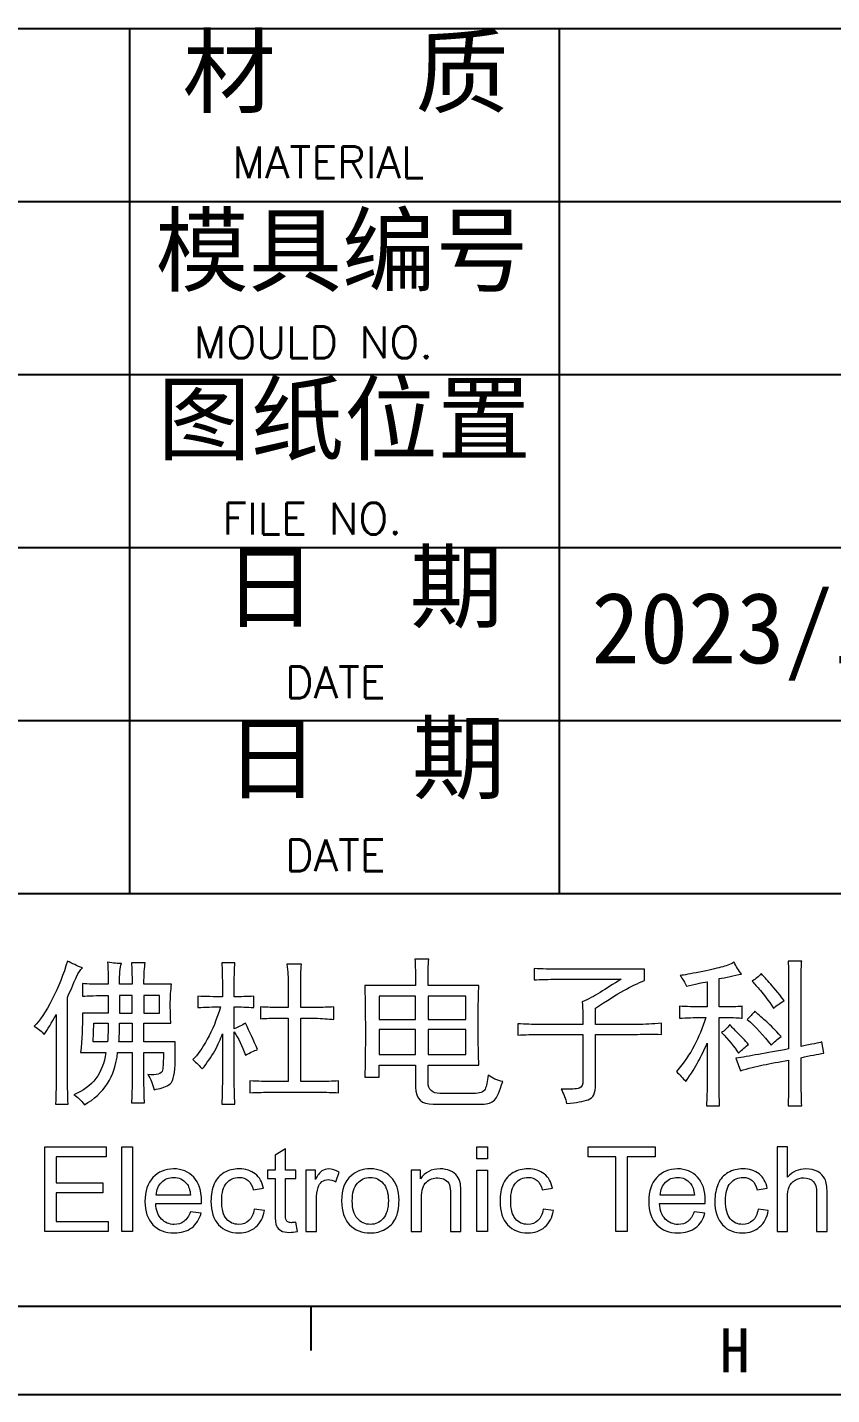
# Model space of a CAD drawing. Header units: millimetres. Extents: x 22339 to 22977, y 387 to 838.
# Drawn here: x 22762.4 to 22821.7, y 387.1 to 487.9 of the extents above; entities that cross this region are included whole.
import ezdxf
from ezdxf.enums import TextEntityAlignment as Align

# ---------------------------------------------------------------- set-up
doc = ezdxf.new("R2010")
doc.units = ezdxf.units.MM
for name, color, linetype in [('BORDER', 5, 'Continuous'), ('TEXT', 6, 'Continuous'), ('图层 1', 7, 'Continuous')]:
    doc.layers.add(name, color=color, linetype=linetype)
doc.styles.add('BORDER', font='')
doc.styles.get("Standard").update_dxf_attribs({"font": 'txt', "bigfont": 'gbcbig.shx'})
doc.styles.add('图框文字', font='romans.shx')
doc.styles.get('BORDER').set_extended_font_data('SimSun')

msp = doc.modelspace()

# ---------------------------------------------------------------- linework, layer by layer
at = {"lineweight": 25}
for p, q in [((22970.958, 487.798), (22688.494, 487.798)), ((22769.936, 487.798), (22769.936, 424.005)), ((22970.958, 475.039), (22688.494, 475.039)), ((22970.958, 462.281), (22688.494, 462.281)), ((22970.958, 449.522), (22688.494, 449.522)), ((22885.569, 436.764), (22688.494, 436.764)), ((22885.569, 424.005), (22688.494, 424.005))]:
    msp.add_line(p, q, dxfattribs=at)
msp.add_line((22801.643, 487.798), (22801.643, 424.005))
at = {"layer": 'BORDER', "color": 0, "linetype": 'Continuous'}
for p, q in [((22345.44, 393.614), (22970.958, 393.614)), ((22783.303, 393.614), (22783.303, 390.348)), ((22338.907, 387.081), (22977.491, 387.081))]:
    msp.add_line(p, q, dxfattribs=at)
at = {"layer": '图层 1', "lineweight": 0}
for points in [[(22770.123, 415.212), (22770.123, 416.507), (22769.198, 416.507), (22769.198, 415.212), (22770.123, 415.212)], [(22772.159, 415.212), (22772.159, 416.507), (22771.002, 416.507), (22771.002, 415.212), (22772.159, 415.212)], [(22791.034, 414.749), (22791.034, 416.461), (22788.351, 416.461), (22788.351, 414.749), (22791.034, 414.749)], [(22794.735, 414.749), (22794.735, 416.461), (22791.959, 416.461), (22791.959, 414.749), (22794.735, 414.749)], [(22791.034, 412.159), (22791.034, 414.009), (22788.351, 414.009), (22788.351, 412.159), (22791.034, 412.159)], [(22794.735, 412.159), (22794.735, 414.009), (22791.959, 414.009), (22791.959, 412.159), (22794.735, 412.159)], [(22763.694, 399.105), (22763.694, 405.346), (22768.207, 405.346), (22768.207, 404.61), (22764.52, 404.61), (22764.52, 402.698), (22767.972, 402.698), (22767.972, 401.966), (22764.52, 401.966), (22764.52, 399.842), (22768.351, 399.842), (22768.351, 399.105), (22763.694, 399.105)], [(22769.377, 399.105), (22769.377, 405.346), (22770.144, 405.346), (22770.144, 399.105), (22769.377, 399.105)], [(22795.568, 404.465), (22795.568, 405.346), (22796.335, 405.346), (22796.335, 404.465), (22795.568, 404.465)], [(22805.821, 399.105), (22805.821, 404.61), (22803.764, 404.61), (22803.764, 405.346), (22808.711, 405.346), (22808.711, 404.61), (22806.647, 404.61), (22806.647, 399.105), (22805.821, 399.105)], [(22795.568, 399.105), (22795.568, 403.626), (22796.335, 403.626), (22796.335, 399.105), (22795.568, 399.105)]]:
    msp.add_lwpolyline(points, dxfattribs=at)
for points, knots in [([(22764.479, 408.504), (22764.509, 409.306), (22764.525, 410.014), (22764.525, 410.632), (22764.525, 410.632), (22764.525, 415.119), (22764.525, 415.119), (22764.186, 414.502), (22763.893, 414.009), (22763.646, 413.639), (22763.461, 413.854), (22763.214, 414.055), (22762.906, 414.24), (22763.307, 414.641), (22763.746, 415.304), (22764.225, 416.23), (22764.702, 417.155), (22765.08, 418.095), (22765.358, 419.052), (22765.697, 418.867), (22766.067, 418.697), (22766.468, 418.543), (22766.314, 418.419), (22766.168, 418.203), (22766.029, 417.895), (22765.89, 417.586), (22765.666, 417.078), (22765.358, 416.369), (22765.358, 416.369), (22765.358, 410.678), (22765.358, 410.678), (22765.358, 410.03), (22765.373, 409.306), (22765.404, 408.504), (22765.404, 408.504), (22764.479, 408.504), (22764.479, 408.504)], [0, 0, 0, 0, 1, 1, 1, 2, 2, 2, 3, 3, 3, 4, 4, 4, 5, 5, 5, 6, 6, 6, 7, 7, 7, 8, 8, 8, 9, 9, 9, 10, 10, 10, 11, 11, 11, 12, 12, 12, 12]), ([(22771.28, 410.678), (22771.958, 410.616), (22772.321, 410.724), (22772.367, 411.002), (22772.413, 411.28), (22772.436, 411.711), (22772.436, 412.297), (22772.436, 412.297), (22771.002, 412.297), (22771.002, 412.297), (22771.002, 412.297), (22771.002, 410.123), (22771.002, 410.123), (22771.002, 409.506), (22771.017, 408.998), (22771.049, 408.596), (22771.049, 408.596), (22770.077, 408.596), (22770.077, 408.596), (22770.107, 408.998), (22770.123, 409.506), (22770.123, 410.123), (22770.123, 410.123), (22770.123, 412.297), (22770.123, 412.297), (22770.123, 412.297), (22769.059, 412.297), (22769.059, 412.297), (22768.874, 410.539), (22768.057, 409.26), (22766.607, 408.458), (22766.36, 408.797), (22766.098, 409.044), (22765.821, 409.198), (22767.209, 409.753), (22767.995, 410.786), (22768.18, 412.297), (22768.18, 412.297), (22766.33, 412.297), (22766.33, 412.297), (22766.422, 413.253), (22766.468, 414.224), (22766.468, 415.212), (22766.468, 415.212), (22768.365, 415.212), (22768.365, 415.212), (22768.365, 415.212), (22768.365, 416.507), (22768.365, 416.507), (22767.501, 416.507), (22766.869, 416.491), (22766.468, 416.461), (22766.468, 416.461), (22766.468, 417.386), (22766.468, 417.386), (22766.808, 417.355), (22767.44, 417.34), (22768.365, 417.34), (22768.365, 417.988), (22768.349, 418.527), (22768.319, 418.959), (22768.75, 418.897), (22769.089, 418.867), (22769.337, 418.867), (22769.244, 418.589), (22769.198, 418.08), (22769.198, 417.34), (22769.198, 417.34), (22770.123, 417.34), (22770.123, 417.34), (22770.123, 418.049), (22770.107, 418.573), (22770.077, 418.913), (22770.077, 418.913), (22771.095, 418.913), (22771.095, 418.913), (22771.033, 418.604), (22771.002, 418.08), (22771.002, 417.34), (22771.002, 417.34), (22773.038, 417.34), (22773.038, 417.34), (22772.976, 416.908), (22772.945, 416.399), (22772.945, 415.813), (22772.945, 415.227), (22772.96, 414.78), (22772.991, 414.472), (22772.991, 414.472), (22771.002, 414.472), (22771.002, 414.472), (22771.002, 414.472), (22771.002, 413.084), (22771.002, 413.084), (22771.002, 413.084), (22773.315, 413.084), (22773.315, 413.084), (22773.315, 412.775), (22773.307, 412.212), (22773.292, 411.395), (22773.276, 410.578), (22773.122, 410.084), (22772.829, 409.915), (22772.536, 409.745), (22772.174, 409.629), (22771.742, 409.568), (22771.65, 409.999), (22771.495, 410.369), (22771.28, 410.678)], [0, 0, 0, 0, 1, 1, 1, 2, 2, 2, 3, 3, 3, 4, 4, 4, 5, 5, 5, 6, 6, 6, 7, 7, 7, 8, 8, 8, 9, 9, 9, 10, 10, 10, 11, 11, 11, 12, 12, 12, 13, 13, 13, 14, 14, 14, 15, 15, 15, 16, 16, 16, 17, 17, 17, 18, 18, 18, 19, 19, 19, 20, 20, 20, 21, 21, 21, 22, 22, 22, 23, 23, 23, 24, 24, 24, 25, 25, 25, 26, 26, 26, 27, 27, 27, 28, 28, 28, 29, 29, 29, 30, 30, 30, 31, 31, 31, 32, 32, 32, 33, 33, 33, 34, 34, 34, 35, 35, 35, 36, 36, 36, 36]), ([(22779.376, 412.529), (22779.129, 412.436), (22778.836, 412.297), (22778.497, 412.112), (22778.25, 412.79), (22777.972, 413.361), (22777.664, 413.824), (22777.664, 413.824), (22777.664, 410.169), (22777.664, 410.169), (22777.664, 409.707), (22777.679, 409.151), (22777.71, 408.504), (22777.71, 408.504), (22776.739, 408.504), (22776.739, 408.504), (22776.769, 409.121), (22776.785, 409.691), (22776.785, 410.215), (22776.785, 410.215), (22776.785, 413.685), (22776.785, 413.685), (22776.661, 413.315), (22776.476, 412.899), (22776.23, 412.436), (22775.952, 411.974), (22775.644, 411.526), (22775.305, 411.094), (22775.12, 411.31), (22774.888, 411.541), (22774.611, 411.788), (22774.95, 412.128), (22775.305, 412.628), (22775.675, 413.292), (22776.045, 413.955), (22776.369, 414.749), (22776.646, 415.675), (22776.091, 415.675), (22775.536, 415.659), (22774.981, 415.628), (22774.981, 415.628), (22774.981, 416.461), (22774.981, 416.461), (22775.566, 416.43), (22776.168, 416.415), (22776.785, 416.415), (22776.785, 416.415), (22776.785, 417.432), (22776.785, 417.432), (22776.785, 417.956), (22776.769, 418.45), (22776.739, 418.913), (22776.739, 418.913), (22777.71, 418.913), (22777.71, 418.913), (22777.679, 418.481), (22777.664, 417.988), (22777.664, 417.432), (22777.664, 417.432), (22777.664, 416.415), (22777.664, 416.415), (22778.127, 416.415), (22778.605, 416.43), (22779.098, 416.461), (22779.098, 416.461), (22779.098, 415.628), (22779.098, 415.628), (22778.605, 415.659), (22778.127, 415.675), (22777.664, 415.675), (22777.664, 415.675), (22777.664, 414.055), (22777.664, 414.055), (22777.942, 414.178), (22778.219, 414.317), (22778.497, 414.472), (22778.805, 413.824), (22779.098, 413.176), (22779.376, 412.529)], [0, 0, 0, 0, 1, 1, 1, 2, 2, 2, 3, 3, 3, 4, 4, 4, 5, 5, 5, 6, 6, 6, 7, 7, 7, 8, 8, 8, 9, 9, 9, 10, 10, 10, 11, 11, 11, 12, 12, 12, 13, 13, 13, 14, 14, 14, 15, 15, 15, 16, 16, 16, 17, 17, 17, 18, 18, 18, 19, 19, 19, 20, 20, 20, 21, 21, 21, 22, 22, 22, 23, 23, 23, 24, 24, 24, 25, 25, 25, 26, 26, 26, 26]), ([(22779.607, 415.675), (22779.946, 415.643), (22780.347, 415.628), (22780.81, 415.628), (22780.81, 415.628), (22781.643, 415.628), (22781.643, 415.628), (22781.643, 415.628), (22781.643, 417.432), (22781.643, 417.432), (22781.643, 417.803), (22781.612, 418.265), (22781.55, 418.82), (22781.55, 418.82), (22782.614, 418.82), (22782.614, 418.82), (22782.583, 418.327), (22782.568, 417.864), (22782.568, 417.432), (22782.568, 417.432), (22782.568, 415.628), (22782.568, 415.628), (22782.568, 415.628), (22783.863, 415.628), (22783.863, 415.628), (22784.141, 415.628), (22784.526, 415.643), (22785.02, 415.675), (22785.02, 415.675), (22785.02, 414.749), (22785.02, 414.749), (22784.588, 414.78), (22784.125, 414.811), (22783.632, 414.842), (22783.632, 414.842), (22782.568, 414.842), (22782.568, 414.842), (22782.568, 414.842), (22782.568, 410.169), (22782.568, 410.169), (22782.568, 410.169), (22783.817, 410.169), (22783.817, 410.169), (22784.402, 410.169), (22784.911, 410.184), (22785.344, 410.215), (22785.344, 410.215), (22785.344, 409.337), (22785.344, 409.337), (22784.942, 409.368), (22784.449, 409.383), (22783.863, 409.383), (22783.863, 409.383), (22780.347, 409.383), (22780.347, 409.383), (22779.915, 409.383), (22779.406, 409.368), (22778.821, 409.337), (22778.821, 409.337), (22778.821, 410.215), (22778.821, 410.215), (22779.437, 410.184), (22779.946, 410.169), (22780.347, 410.169), (22780.347, 410.169), (22781.643, 410.169), (22781.643, 410.169), (22781.643, 410.169), (22781.643, 414.842), (22781.643, 414.842), (22781.643, 414.842), (22780.81, 414.842), (22780.81, 414.842), (22780.409, 414.842), (22780.007, 414.826), (22779.607, 414.795), (22779.607, 414.795), (22779.607, 415.675), (22779.607, 415.675)], [0, 0, 0, 0, 1, 1, 1, 2, 2, 2, 3, 3, 3, 4, 4, 4, 5, 5, 5, 6, 6, 6, 7, 7, 7, 8, 8, 8, 9, 9, 9, 10, 10, 10, 11, 11, 11, 12, 12, 12, 13, 13, 13, 14, 14, 14, 15, 15, 15, 16, 16, 16, 17, 17, 17, 18, 18, 18, 19, 19, 19, 20, 20, 20, 21, 21, 21, 22, 22, 22, 23, 23, 23, 24, 24, 24, 25, 25, 25, 26, 26, 26, 26]), ([(22796.863, 408.805), (22796.678, 408.604), (22796.369, 408.504), (22795.938, 408.504), (22795.938, 408.504), (22792.329, 408.504), (22792.329, 408.504), (22791.497, 408.473), (22791.064, 408.89), (22791.034, 409.753), (22791.034, 409.753), (22791.034, 411.372), (22791.034, 411.372), (22791.034, 411.372), (22788.351, 411.372), (22788.351, 411.372), (22788.351, 411.372), (22788.351, 410.493), (22788.351, 410.493), (22788.351, 410.493), (22787.287, 410.493), (22787.287, 410.493), (22787.317, 410.801), (22787.333, 411.865), (22787.333, 413.685), (22787.333, 415.505), (22787.317, 416.692), (22787.287, 417.247), (22787.287, 417.247), (22791.034, 417.247), (22791.034, 417.247), (22791.034, 418.08), (22791.018, 418.728), (22790.988, 419.19), (22790.988, 419.19), (22792.005, 419.19), (22792.005, 419.19), (22791.974, 418.789), (22791.959, 418.142), (22791.959, 417.247), (22791.959, 417.247), (22795.706, 417.247), (22795.706, 417.247), (22795.675, 416.785), (22795.66, 415.829), (22795.66, 414.379), (22795.66, 412.96), (22795.675, 411.958), (22795.706, 411.372), (22795.706, 411.372), (22791.959, 411.372), (22791.959, 411.372), (22791.959, 411.372), (22791.959, 410.123), (22791.959, 410.123), (22791.959, 409.568), (22792.252, 409.29), (22792.838, 409.29), (22792.838, 409.29), (22795.29, 409.29), (22795.29, 409.29), (22795.783, 409.29), (22796.077, 409.399), (22796.169, 409.614), (22796.262, 409.829), (22796.338, 410.169), (22796.4, 410.632), (22796.708, 410.416), (22797.063, 410.262), (22797.465, 410.169), (22797.248, 409.46), (22797.048, 409.006), (22796.863, 408.805)], [0, 0, 0, 0, 1, 1, 1, 2, 2, 2, 3, 3, 3, 4, 4, 4, 5, 5, 5, 6, 6, 6, 7, 7, 7, 8, 8, 8, 9, 9, 9, 10, 10, 10, 11, 11, 11, 12, 12, 12, 13, 13, 13, 14, 14, 14, 15, 15, 15, 16, 16, 16, 17, 17, 17, 18, 18, 18, 19, 19, 19, 20, 20, 20, 21, 21, 21, 22, 22, 22, 23, 23, 23, 24, 24, 24, 24]), ([(22803.109, 409.683), (22803.294, 409.76), (22803.386, 409.953), (22803.386, 410.262), (22803.386, 410.262), (22803.386, 413.639), (22803.386, 413.639), (22803.386, 413.639), (22800.102, 413.639), (22800.102, 413.639), (22799.669, 413.639), (22799.16, 413.623), (22798.575, 413.593), (22798.575, 413.593), (22798.575, 414.425), (22798.575, 414.425), (22799.16, 414.394), (22799.669, 414.379), (22800.102, 414.379), (22800.102, 414.379), (22803.386, 414.379), (22803.386, 414.379), (22803.386, 414.872), (22803.37, 415.427), (22803.34, 416.045), (22803.771, 416.23), (22804.211, 416.461), (22804.658, 416.739), (22805.105, 417.016), (22805.622, 417.34), (22806.208, 417.71), (22806.208, 417.71), (22801.49, 417.71), (22801.49, 417.71), (22800.842, 417.71), (22800.271, 417.694), (22799.778, 417.664), (22799.778, 417.664), (22799.778, 418.496), (22799.778, 418.496), (22800.425, 418.465), (22800.965, 418.45), (22801.397, 418.45), (22801.397, 418.45), (22807.92, 418.45), (22807.92, 418.45), (22807.92, 418.45), (22807.92, 417.618), (22807.92, 417.618), (22807.457, 417.432), (22806.948, 417.185), (22806.393, 416.877), (22805.838, 416.569), (22805.144, 416.137), (22804.311, 415.582), (22804.311, 415.582), (22804.311, 414.379), (22804.311, 414.379), (22804.311, 414.379), (22807.411, 414.379), (22807.411, 414.379), (22807.935, 414.379), (22808.521, 414.409), (22809.169, 414.472), (22809.169, 414.472), (22809.169, 413.639), (22809.169, 413.639), (22808.521, 413.669), (22807.935, 413.669), (22807.411, 413.639), (22807.411, 413.639), (22804.311, 413.639), (22804.311, 413.639), (22804.311, 413.639), (22804.311, 409.938), (22804.311, 409.938), (22804.311, 409.321), (22804.134, 408.951), (22803.779, 408.828), (22803.424, 408.705), (22802.892, 408.612), (22802.183, 408.55), (22802.121, 408.89), (22801.982, 409.244), (22801.767, 409.614), (22802.476, 409.583), (22802.924, 409.606), (22803.109, 409.683)], [0, 0, 0, 0, 1, 1, 1, 2, 2, 2, 3, 3, 3, 4, 4, 4, 5, 5, 5, 6, 6, 6, 7, 7, 7, 8, 8, 8, 9, 9, 9, 10, 10, 10, 11, 11, 11, 12, 12, 12, 13, 13, 13, 14, 14, 14, 15, 15, 15, 16, 16, 16, 17, 17, 17, 18, 18, 18, 19, 19, 19, 20, 20, 20, 21, 21, 21, 22, 22, 22, 23, 23, 23, 24, 24, 24, 25, 25, 25, 26, 26, 26, 27, 27, 27, 28, 28, 28, 29, 29, 29, 29]), ([(22815.137, 414.842), (22814.921, 414.872), (22814.504, 414.888), (22813.888, 414.888), (22813.888, 414.888), (22813.425, 414.888), (22813.425, 414.888), (22813.425, 414.888), (22813.425, 409.938), (22813.425, 409.938), (22813.425, 409.537), (22813.44, 409.013), (22813.471, 408.365), (22813.471, 408.365), (22812.5, 408.365), (22812.5, 408.365), (22812.53, 409.013), (22812.546, 409.537), (22812.546, 409.938), (22812.546, 409.938), (22812.546, 412.991), (22812.546, 412.991), (22812.33, 412.498), (22812.114, 412.05), (22811.898, 411.65), (22811.682, 411.248), (22811.374, 410.755), (22810.973, 410.169), (22810.757, 410.416), (22810.526, 410.662), (22810.279, 410.909), (22810.834, 411.557), (22811.274, 412.189), (22811.598, 412.806), (22811.922, 413.423), (22812.206, 414.117), (22812.453, 414.888), (22812.453, 414.888), (22812.13, 414.888), (22812.13, 414.888), (22811.575, 414.888), (22811.035, 414.872), (22810.511, 414.842), (22810.511, 414.842), (22810.511, 415.721), (22810.511, 415.721), (22811.035, 415.69), (22811.575, 415.675), (22812.13, 415.675), (22812.13, 415.675), (22812.546, 415.675), (22812.546, 415.675), (22812.546, 415.675), (22812.546, 417.525), (22812.546, 417.525), (22812.176, 417.463), (22811.667, 417.355), (22811.019, 417.201), (22810.896, 417.479), (22810.742, 417.74), (22810.557, 417.988), (22810.834, 418.018), (22811.312, 418.103), (22811.991, 418.242), (22812.669, 418.381), (22813.194, 418.496), (22813.564, 418.589), (22813.934, 418.682), (22814.258, 418.804), (22814.535, 418.959), (22814.689, 418.65), (22814.874, 418.358), (22815.091, 418.08), (22814.813, 418.049), (22814.528, 417.995), (22814.235, 417.918), (22813.941, 417.841), (22813.672, 417.787), (22813.425, 417.756), (22813.425, 417.756), (22813.425, 415.675), (22813.425, 415.675), (22813.425, 415.675), (22813.934, 415.675), (22813.934, 415.675), (22814.52, 415.675), (22814.921, 415.69), (22815.137, 415.721), (22815.137, 415.721), (22815.137, 414.842), (22815.137, 414.842)], [0, 0, 0, 0, 1, 1, 1, 2, 2, 2, 3, 3, 3, 4, 4, 4, 5, 5, 5, 6, 6, 6, 7, 7, 7, 8, 8, 8, 9, 9, 9, 10, 10, 10, 11, 11, 11, 12, 12, 12, 13, 13, 13, 14, 14, 14, 15, 15, 15, 16, 16, 16, 17, 17, 17, 18, 18, 18, 19, 19, 19, 20, 20, 20, 21, 21, 21, 22, 22, 22, 23, 23, 23, 24, 24, 24, 25, 25, 25, 26, 26, 26, 27, 27, 27, 28, 28, 28, 29, 29, 29, 30, 30, 30, 30]), ([(22818.56, 417.756), (22818.56, 418.373), (22818.544, 418.804), (22818.514, 419.052), (22818.514, 419.052), (22819.532, 419.052), (22819.532, 419.052), (22819.501, 418.836), (22819.485, 418.465), (22819.485, 417.941), (22819.485, 417.941), (22819.485, 412.76), (22819.485, 412.76), (22820.287, 412.914), (22820.796, 413.022), (22821.012, 413.084), (22821.012, 413.084), (22821.151, 412.251), (22821.151, 412.251), (22820.688, 412.189), (22820.133, 412.081), (22819.485, 411.927), (22819.485, 411.927), (22819.485, 410.169), (22819.485, 410.169), (22819.485, 409.553), (22819.501, 408.951), (22819.532, 408.365), (22819.532, 408.365), (22818.514, 408.365), (22818.514, 408.365), (22818.544, 408.951), (22818.56, 409.553), (22818.56, 410.169), (22818.56, 410.169), (22818.56, 411.742), (22818.56, 411.742), (22817.85, 411.619), (22817.226, 411.503), (22816.687, 411.395), (22816.147, 411.287), (22815.583, 411.141), (22814.998, 410.956), (22814.998, 410.956), (22814.674, 411.881), (22814.674, 411.881), (22815.599, 412.035), (22816.895, 412.266), (22818.56, 412.575), (22818.56, 412.575), (22818.56, 417.756), (22818.56, 417.756)], [0, 0, 0, 0, 1, 1, 1, 2, 2, 2, 3, 3, 3, 4, 4, 4, 5, 5, 5, 6, 6, 6, 7, 7, 7, 8, 8, 8, 9, 9, 9, 10, 10, 10, 11, 11, 11, 12, 12, 12, 13, 13, 13, 14, 14, 14, 15, 15, 15, 16, 16, 16, 17, 17, 17, 17]), ([(22817.126, 417.479), (22817.404, 417.17), (22817.774, 416.723), (22818.236, 416.137), (22817.928, 415.952), (22817.665, 415.767), (22817.45, 415.582), (22817.049, 416.168), (22816.725, 416.6), (22816.478, 416.877), (22816.231, 417.155), (22816.031, 417.386), (22815.877, 417.571), (22816.123, 417.725), (22816.34, 417.91), (22816.525, 418.126), (22816.648, 418.003), (22816.848, 417.787), (22817.126, 417.479)], [0, 0, 0, 0, 1, 1, 1, 2, 2, 2, 3, 3, 3, 4, 4, 4, 5, 5, 5, 6, 6, 6, 6]), ([(22768.319, 413.084), (22768.349, 413.546), (22768.365, 414.009), (22768.365, 414.472), (22768.365, 414.472), (22767.301, 414.472), (22767.301, 414.472), (22767.301, 414.472), (22767.255, 413.084), (22767.255, 413.084), (22767.255, 413.084), (22768.319, 413.084), (22768.319, 413.084)], [0, 0, 0, 0, 1, 1, 1, 2, 2, 2, 3, 3, 3, 4, 4, 4, 4]), ([(22770.123, 413.084), (22770.123, 413.084), (22770.123, 414.472), (22770.123, 414.472), (22770.123, 414.472), (22769.198, 414.472), (22769.198, 414.472), (22769.198, 413.885), (22769.182, 413.423), (22769.152, 413.084), (22769.152, 413.084), (22770.123, 413.084), (22770.123, 413.084)], [0, 0, 0, 0, 1, 1, 1, 2, 2, 2, 3, 3, 3, 4, 4, 4, 4]), ([(22814.813, 413.731), (22815.059, 413.484), (22815.322, 413.207), (22815.599, 412.899), (22815.383, 412.744), (22815.137, 412.529), (22814.859, 412.251), (22814.551, 412.744), (22814.134, 413.253), (22813.61, 413.778), (22813.826, 413.901), (22814.027, 414.102), (22814.212, 414.379), (22814.366, 414.194), (22814.566, 413.978), (22814.813, 413.731)], [0, 0, 0, 0, 1, 1, 1, 2, 2, 2, 3, 3, 3, 4, 4, 4, 5, 5, 5, 5]), ([(22816.941, 414.564), (22817.219, 414.317), (22817.573, 413.963), (22818.005, 413.5), (22817.728, 413.284), (22817.48, 413.068), (22817.265, 412.853), (22816.71, 413.562), (22816.123, 414.194), (22815.507, 414.749), (22815.692, 414.934), (22815.877, 415.135), (22816.062, 415.351), (22816.37, 415.073), (22816.663, 414.811), (22816.941, 414.564)], [0, 0, 0, 0, 1, 1, 1, 2, 2, 2, 3, 3, 3, 4, 4, 4, 5, 5, 5, 5]), ([(22817.71, 399.105), (22817.71, 399.105), (22817.71, 405.346), (22817.71, 405.346), (22817.71, 405.346), (22818.477, 405.346), (22818.477, 405.346), (22818.477, 405.346), (22818.477, 403.107), (22818.477, 403.107), (22818.834, 403.521), (22819.285, 403.729), (22819.83, 403.729), (22820.165, 403.729), (22820.456, 403.663), (22820.703, 403.531), (22820.95, 403.399), (22821.127, 403.216), (22821.233, 402.984), (22821.34, 402.751), (22821.393, 402.413), (22821.393, 401.97), (22821.393, 401.97), (22821.393, 399.105), (22821.393, 399.105), (22821.393, 399.105), (22820.626, 399.105), (22820.626, 399.105), (22820.626, 399.105), (22820.626, 401.97), (22820.626, 401.97), (22820.626, 402.353), (22820.543, 402.632), (22820.377, 402.807), (22820.211, 402.981), (22819.977, 403.069), (22819.673, 403.069), (22819.446, 403.069), (22819.232, 403.01), (22819.032, 402.892), (22818.832, 402.774), (22818.689, 402.615), (22818.604, 402.413), (22818.519, 402.212), (22818.477, 401.933), (22818.477, 401.579), (22818.477, 401.579), (22818.477, 399.105), (22818.477, 399.105), (22818.477, 399.105), (22817.71, 399.105), (22817.71, 399.105)], [0, 0, 0, 0, 1, 1, 1, 2, 2, 2, 3, 3, 3, 4, 4, 4, 5, 5, 5, 6, 6, 6, 7, 7, 7, 8, 8, 8, 9, 9, 9, 10, 10, 10, 11, 11, 11, 12, 12, 12, 13, 13, 13, 14, 14, 14, 15, 15, 15, 16, 16, 16, 17, 17, 17, 17]), ([(22782.213, 399.791), (22782.213, 399.791), (22782.324, 399.114), (22782.324, 399.114), (22782.108, 399.068), (22781.915, 399.046), (22781.745, 399.046), (22781.467, 399.046), (22781.251, 399.09), (22781.098, 399.178), (22780.944, 399.265), (22780.837, 399.381), (22780.774, 399.524), (22780.712, 399.668), (22780.681, 399.969), (22780.681, 400.429), (22780.681, 400.429), (22780.681, 403.03), (22780.681, 403.03), (22780.681, 403.03), (22780.119, 403.03), (22780.119, 403.03), (22780.119, 403.03), (22780.119, 403.626), (22780.119, 403.626), (22780.119, 403.626), (22780.681, 403.626), (22780.681, 403.626), (22780.681, 403.626), (22780.681, 404.746), (22780.681, 404.746), (22780.681, 404.746), (22781.443, 405.206), (22781.443, 405.206), (22781.443, 405.206), (22781.443, 403.626), (22781.443, 403.626), (22781.443, 403.626), (22782.213, 403.626), (22782.213, 403.626), (22782.213, 403.626), (22782.213, 403.03), (22782.213, 403.03), (22782.213, 403.03), (22781.443, 403.03), (22781.443, 403.03), (22781.443, 403.03), (22781.443, 400.387), (22781.443, 400.387), (22781.443, 400.168), (22781.456, 400.028), (22781.483, 399.965), (22781.51, 399.903), (22781.554, 399.853), (22781.615, 399.816), (22781.676, 399.779), (22781.763, 399.761), (22781.877, 399.761), (22781.962, 399.761), (22782.074, 399.771), (22782.213, 399.791)], [0, 0, 0, 0, 1, 1, 1, 2, 2, 2, 3, 3, 3, 4, 4, 4, 5, 5, 5, 6, 6, 6, 7, 7, 7, 8, 8, 8, 9, 9, 9, 10, 10, 10, 11, 11, 11, 12, 12, 12, 13, 13, 13, 14, 14, 14, 15, 15, 15, 16, 16, 16, 17, 17, 17, 18, 18, 18, 19, 19, 19, 20, 20, 20, 20]), ([(22774.427, 400.561), (22774.427, 400.561), (22775.218, 400.463), (22775.218, 400.463), (22775.093, 400.001), (22774.862, 399.642), (22774.524, 399.386), (22774.187, 399.131), (22773.755, 399.003), (22773.23, 399.003), (22772.569, 399.003), (22772.045, 399.207), (22771.657, 399.614), (22771.27, 400.021), (22771.076, 400.592), (22771.076, 401.327), (22771.076, 402.088), (22771.272, 402.678), (22771.664, 403.098), (22772.055, 403.519), (22772.563, 403.729), (22773.188, 403.729), (22773.792, 403.729), (22774.286, 403.523), (22774.669, 403.111), (22775.052, 402.7), (22775.244, 402.121), (22775.244, 401.374), (22775.244, 401.329), (22775.243, 401.261), (22775.24, 401.17), (22775.24, 401.17), (22771.868, 401.17), (22771.868, 401.17), (22771.896, 400.673), (22772.037, 400.293), (22772.289, 400.029), (22772.542, 399.765), (22772.857, 399.633), (22773.234, 399.633), (22773.515, 399.633), (22773.755, 399.707), (22773.954, 399.854), (22774.153, 400.002), (22774.31, 400.238), (22774.427, 400.561)], [0, 0, 0, 0, 1, 1, 1, 2, 2, 2, 3, 3, 3, 4, 4, 4, 5, 5, 5, 6, 6, 6, 7, 7, 7, 8, 8, 8, 9, 9, 9, 10, 10, 10, 11, 11, 11, 12, 12, 12, 13, 13, 13, 14, 14, 14, 15, 15, 15, 15]), ([(22779.131, 400.761), (22779.131, 400.761), (22779.884, 400.663), (22779.884, 400.663), (22779.802, 400.144), (22779.591, 399.737), (22779.252, 399.444), (22778.913, 399.15), (22778.497, 399.003), (22778.003, 399.003), (22777.384, 399.003), (22776.887, 399.205), (22776.51, 399.61), (22776.134, 400.014), (22775.946, 400.594), (22775.946, 401.349), (22775.946, 401.837), (22776.027, 402.264), (22776.189, 402.63), (22776.351, 402.996), (22776.597, 403.271), (22776.928, 403.454), (22777.258, 403.637), (22777.618, 403.729), (22778.007, 403.729), (22778.498, 403.729), (22778.9, 403.604), (22779.212, 403.356), (22779.524, 403.108), (22779.724, 402.755), (22779.812, 402.298), (22779.812, 402.298), (22779.067, 402.183), (22779.067, 402.183), (22778.996, 402.487), (22778.87, 402.715), (22778.69, 402.869), (22778.51, 403.022), (22778.292, 403.098), (22778.037, 403.098), (22777.651, 403.098), (22777.337, 402.96), (22777.096, 402.683), (22776.855, 402.407), (22776.734, 401.969), (22776.734, 401.37), (22776.734, 400.763), (22776.85, 400.321), (22777.083, 400.046), (22777.316, 399.771), (22777.619, 399.633), (22777.994, 399.633), (22778.295, 399.633), (22778.546, 399.725), (22778.748, 399.91), (22778.949, 400.094), (22779.077, 400.378), (22779.131, 400.761)], [0, 0, 0, 0, 1, 1, 1, 2, 2, 2, 3, 3, 3, 4, 4, 4, 5, 5, 5, 6, 6, 6, 7, 7, 7, 8, 8, 8, 9, 9, 9, 10, 10, 10, 11, 11, 11, 12, 12, 12, 13, 13, 13, 14, 14, 14, 15, 15, 15, 16, 16, 16, 17, 17, 17, 18, 18, 18, 19, 19, 19, 19]), ([(22782.954, 399.105), (22782.954, 399.105), (22782.954, 403.626), (22782.954, 403.626), (22782.954, 403.626), (22783.644, 403.626), (22783.644, 403.626), (22783.644, 403.626), (22783.644, 402.941), (22783.644, 402.941), (22783.82, 403.262), (22783.982, 403.473), (22784.131, 403.575), (22784.28, 403.677), (22784.444, 403.729), (22784.623, 403.729), (22784.881, 403.729), (22785.144, 403.646), (22785.41, 403.482), (22785.41, 403.482), (22785.146, 402.771), (22785.146, 402.771), (22784.959, 402.881), (22784.772, 402.937), (22784.584, 402.937), (22784.417, 402.937), (22784.267, 402.886), (22784.133, 402.786), (22784, 402.685), (22783.905, 402.545), (22783.848, 402.366), (22783.763, 402.094), (22783.72, 401.796), (22783.72, 401.472), (22783.72, 401.472), (22783.72, 399.105), (22783.72, 399.105), (22783.72, 399.105), (22782.954, 399.105), (22782.954, 399.105)], [0, 0, 0, 0, 1, 1, 1, 2, 2, 2, 3, 3, 3, 4, 4, 4, 5, 5, 5, 6, 6, 6, 7, 7, 7, 8, 8, 8, 9, 9, 9, 10, 10, 10, 11, 11, 11, 12, 12, 12, 13, 13, 13, 13]), ([(22785.581, 401.366), (22785.581, 402.203), (22785.813, 402.823), (22786.279, 403.226), (22786.668, 403.561), (22787.142, 403.729), (22787.701, 403.729), (22788.322, 403.729), (22788.83, 403.525), (22789.225, 403.118), (22789.619, 402.71), (22789.817, 402.148), (22789.817, 401.43), (22789.817, 400.848), (22789.729, 400.39), (22789.555, 400.057), (22789.38, 399.723), (22789.126, 399.464), (22788.793, 399.28), (22788.459, 399.095), (22788.095, 399.003), (22787.701, 399.003), (22787.068, 399.003), (22786.556, 399.206), (22786.166, 399.612), (22785.776, 400.018), (22785.581, 400.602), (22785.581, 401.366)], [0, 0, 0, 0, 1, 1, 1, 2, 2, 2, 3, 3, 3, 4, 4, 4, 5, 5, 5, 6, 6, 6, 7, 7, 7, 8, 8, 8, 9, 9, 9, 9]), ([(22790.715, 399.105), (22790.715, 399.105), (22790.715, 403.626), (22790.715, 403.626), (22790.715, 403.626), (22791.405, 403.626), (22791.405, 403.626), (22791.405, 403.626), (22791.405, 402.984), (22791.405, 402.984), (22791.737, 403.48), (22792.216, 403.729), (22792.844, 403.729), (22793.116, 403.729), (22793.367, 403.68), (22793.595, 403.582), (22793.824, 403.484), (22793.995, 403.355), (22794.108, 403.196), (22794.222, 403.037), (22794.301, 402.849), (22794.346, 402.63), (22794.375, 402.488), (22794.389, 402.24), (22794.389, 401.885), (22794.389, 401.885), (22794.389, 399.105), (22794.389, 399.105), (22794.389, 399.105), (22793.623, 399.105), (22793.623, 399.105), (22793.623, 399.105), (22793.623, 401.855), (22793.623, 401.855), (22793.623, 402.168), (22793.593, 402.401), (22793.533, 402.556), (22793.474, 402.71), (22793.368, 402.834), (22793.216, 402.926), (22793.064, 403.018), (22792.886, 403.064), (22792.682, 403.064), (22792.355, 403.064), (22792.074, 402.961), (22791.837, 402.754), (22791.6, 402.546), (22791.481, 402.153), (22791.481, 401.574), (22791.481, 401.574), (22791.481, 399.105), (22791.481, 399.105), (22791.481, 399.105), (22790.715, 399.105), (22790.715, 399.105)], [0, 0, 0, 0, 1, 1, 1, 2, 2, 2, 3, 3, 3, 4, 4, 4, 5, 5, 5, 6, 6, 6, 7, 7, 7, 8, 8, 8, 9, 9, 9, 10, 10, 10, 11, 11, 11, 12, 12, 12, 13, 13, 13, 14, 14, 14, 15, 15, 15, 16, 16, 16, 17, 17, 17, 18, 18, 18, 18]), ([(22800.451, 400.761), (22800.451, 400.761), (22801.205, 400.663), (22801.205, 400.663), (22801.123, 400.144), (22800.912, 399.737), (22800.573, 399.444), (22800.234, 399.15), (22799.817, 399.003), (22799.323, 399.003), (22798.705, 399.003), (22798.207, 399.205), (22797.831, 399.61), (22797.455, 400.014), (22797.267, 400.594), (22797.267, 401.349), (22797.267, 401.837), (22797.348, 402.264), (22797.51, 402.63), (22797.671, 402.996), (22797.918, 403.271), (22798.248, 403.454), (22798.579, 403.637), (22798.939, 403.729), (22799.328, 403.729), (22799.819, 403.729), (22800.22, 403.604), (22800.532, 403.356), (22800.845, 403.108), (22801.045, 402.755), (22801.133, 402.298), (22801.133, 402.298), (22800.388, 402.183), (22800.388, 402.183), (22800.317, 402.487), (22800.191, 402.715), (22800.011, 402.869), (22799.831, 403.022), (22799.613, 403.098), (22799.357, 403.098), (22798.971, 403.098), (22798.658, 402.96), (22798.416, 402.683), (22798.175, 402.407), (22798.055, 401.969), (22798.055, 401.37), (22798.055, 400.763), (22798.171, 400.321), (22798.404, 400.046), (22798.636, 399.771), (22798.94, 399.633), (22799.315, 399.633), (22799.616, 399.633), (22799.867, 399.725), (22800.068, 399.91), (22800.27, 400.094), (22800.398, 400.378), (22800.451, 400.761)], [0, 0, 0, 0, 1, 1, 1, 2, 2, 2, 3, 3, 3, 4, 4, 4, 5, 5, 5, 6, 6, 6, 7, 7, 7, 8, 8, 8, 9, 9, 9, 10, 10, 10, 11, 11, 11, 12, 12, 12, 13, 13, 13, 14, 14, 14, 15, 15, 15, 16, 16, 16, 17, 17, 17, 18, 18, 18, 19, 19, 19, 19]), ([(22811.597, 400.561), (22811.597, 400.561), (22812.389, 400.463), (22812.389, 400.463), (22812.264, 400.001), (22812.032, 399.642), (22811.695, 399.386), (22811.357, 399.131), (22810.925, 399.003), (22810.4, 399.003), (22809.739, 399.003), (22809.215, 399.207), (22808.827, 399.614), (22808.44, 400.021), (22808.246, 400.592), (22808.246, 401.327), (22808.246, 402.088), (22808.442, 402.678), (22808.834, 403.098), (22809.225, 403.519), (22809.733, 403.729), (22810.358, 403.729), (22810.962, 403.729), (22811.456, 403.523), (22811.839, 403.111), (22812.223, 402.7), (22812.414, 402.121), (22812.414, 401.374), (22812.414, 401.329), (22812.413, 401.261), (22812.41, 401.17), (22812.41, 401.17), (22809.038, 401.17), (22809.038, 401.17), (22809.066, 400.673), (22809.207, 400.293), (22809.46, 400.029), (22809.712, 399.765), (22810.027, 399.633), (22810.405, 399.633), (22810.686, 399.633), (22810.925, 399.707), (22811.124, 399.854), (22811.323, 400.002), (22811.48, 400.238), (22811.597, 400.561)], [0, 0, 0, 0, 1, 1, 1, 2, 2, 2, 3, 3, 3, 4, 4, 4, 5, 5, 5, 6, 6, 6, 7, 7, 7, 8, 8, 8, 9, 9, 9, 10, 10, 10, 11, 11, 11, 12, 12, 12, 13, 13, 13, 14, 14, 14, 15, 15, 15, 15]), ([(22816.301, 400.761), (22816.301, 400.761), (22817.055, 400.663), (22817.055, 400.663), (22816.972, 400.144), (22816.762, 399.737), (22816.422, 399.444), (22816.083, 399.15), (22815.667, 399.003), (22815.173, 399.003), (22814.554, 399.003), (22814.057, 399.205), (22813.681, 399.61), (22813.305, 400.014), (22813.117, 400.594), (22813.117, 401.349), (22813.117, 401.837), (22813.197, 402.264), (22813.359, 402.63), (22813.521, 402.996), (22813.767, 403.271), (22814.098, 403.454), (22814.429, 403.637), (22814.788, 403.729), (22815.177, 403.729), (22815.668, 403.729), (22816.07, 403.604), (22816.382, 403.356), (22816.694, 403.108), (22816.894, 402.755), (22816.982, 402.298), (22816.982, 402.298), (22816.237, 402.183), (22816.237, 402.183), (22816.166, 402.487), (22816.041, 402.715), (22815.86, 402.869), (22815.68, 403.022), (22815.462, 403.098), (22815.207, 403.098), (22814.821, 403.098), (22814.507, 402.96), (22814.266, 402.683), (22814.025, 402.407), (22813.904, 401.969), (22813.904, 401.37), (22813.904, 400.763), (22814.021, 400.321), (22814.253, 400.046), (22814.486, 399.771), (22814.79, 399.633), (22815.164, 399.633), (22815.465, 399.633), (22815.716, 399.725), (22815.918, 399.91), (22816.119, 400.094), (22816.247, 400.378), (22816.301, 400.761)], [0, 0, 0, 0, 1, 1, 1, 2, 2, 2, 3, 3, 3, 4, 4, 4, 5, 5, 5, 6, 6, 6, 7, 7, 7, 8, 8, 8, 9, 9, 9, 10, 10, 10, 11, 11, 11, 12, 12, 12, 13, 13, 13, 14, 14, 14, 15, 15, 15, 16, 16, 16, 17, 17, 17, 18, 18, 18, 19, 19, 19, 19]), ([(22771.91, 401.8), (22771.91, 401.8), (22774.435, 401.8), (22774.435, 401.8), (22774.401, 402.18), (22774.304, 402.466), (22774.146, 402.656), (22773.901, 402.951), (22773.585, 403.098), (22773.196, 403.098), (22772.844, 403.098), (22772.548, 402.981), (22772.309, 402.745), (22772.069, 402.51), (22771.936, 402.195), (22771.91, 401.8)], [0, 0, 0, 0, 1, 1, 1, 2, 2, 2, 3, 3, 3, 4, 4, 4, 5, 5, 5, 5]), ([(22786.368, 401.366), (22786.368, 400.787), (22786.495, 400.353), (22786.747, 400.065), (22787, 399.777), (22787.318, 399.633), (22787.701, 399.633), (22788.081, 399.633), (22788.398, 399.778), (22788.65, 400.067), (22788.903, 400.357), (22789.029, 400.798), (22789.029, 401.391), (22789.029, 401.95), (22788.902, 402.374), (22788.648, 402.662), (22788.394, 402.95), (22788.078, 403.094), (22787.701, 403.094), (22787.318, 403.094), (22787, 402.951), (22786.747, 402.664), (22786.495, 402.378), (22786.368, 401.945), (22786.368, 401.366)], [0, 0, 0, 0, 1, 1, 1, 2, 2, 2, 3, 3, 3, 4, 4, 4, 5, 5, 5, 6, 6, 6, 7, 7, 7, 8, 8, 8, 8]), ([(22809.081, 401.8), (22809.081, 401.8), (22811.605, 401.8), (22811.605, 401.8), (22811.571, 402.18), (22811.475, 402.466), (22811.316, 402.656), (22811.072, 402.951), (22810.755, 403.098), (22810.366, 403.098), (22810.014, 403.098), (22809.719, 402.981), (22809.479, 402.745), (22809.239, 402.51), (22809.106, 402.195), (22809.081, 401.8)], [0, 0, 0, 0, 1, 1, 1, 2, 2, 2, 3, 3, 3, 4, 4, 4, 5, 5, 5, 5])]:
    msp.add_open_spline(points, degree=3, knots=knots, dxfattribs=at)

# ---------------------------------------------------------------- texts
at = {"lineweight": 25, "style": '图框文字'}
for s, p in [('MOULD NO.', (22774.668, 463.497)), ('FILE NO.', (22776.797, 450.505)), ('DATE', (22781.413, 438.43)), ('DATE', (22781.413, 425.672))]:
    msp.add_text(s, height=2.3405, dxfattribs=at).set_placement(p)
at = {"color": 7, "char_height": 5.04753, "attachment_point": 1}
for s, insert, width in [('{\\fSimSun|b0|i0|c134|p54;材   质}', (22773.844, 487.161), 55.41807), ('{\\fSimSun|b0|i0|c134|p54;模具编号}', (22771.846, 473.991), 30.2511), ('{\\fSimSun|b0|i0|c134|p54;图纸位置}', (22772, 461.564), 29.19451), ('{\\fSimSun|b0|i0|c134|p54;日  期  }', (22776.863, 449.194), 22.00459), ('{\\fSimSun|b0|i0|c134|p54;日  期  }', (22777.033, 436.569), 22.00459)]:
    msp.add_mtext(s, dxfattribs=dict(at, insert=insert, width=width))
at = {"lineweight": 25, "insert": (22777.523, 479.112), "char_height": 2.3405, "width": 34.38218, "attachment_point": 1, "style": '图框文字'}
msp.add_mtext('MATERIAL', dxfattribs=at)
at = {"layer": 'BORDER', "color": 0, "style": 'BORDER'}
msp.add_text('H', height=3.266, dxfattribs=at).set_placement((22814.579, 390.348), align=Align.MIDDLE_CENTER)
at = {"layer": 'TEXT', "insert": (22804.011, 446.247), "char_height": 5.24072, "width": 54.03923, "attachment_point": 1}
msp.add_mtext('{\\fSimSun|b0|i0|c134|p2;2023/11/20}', dxfattribs=at)

doc.saveas('drawing.dxf')
